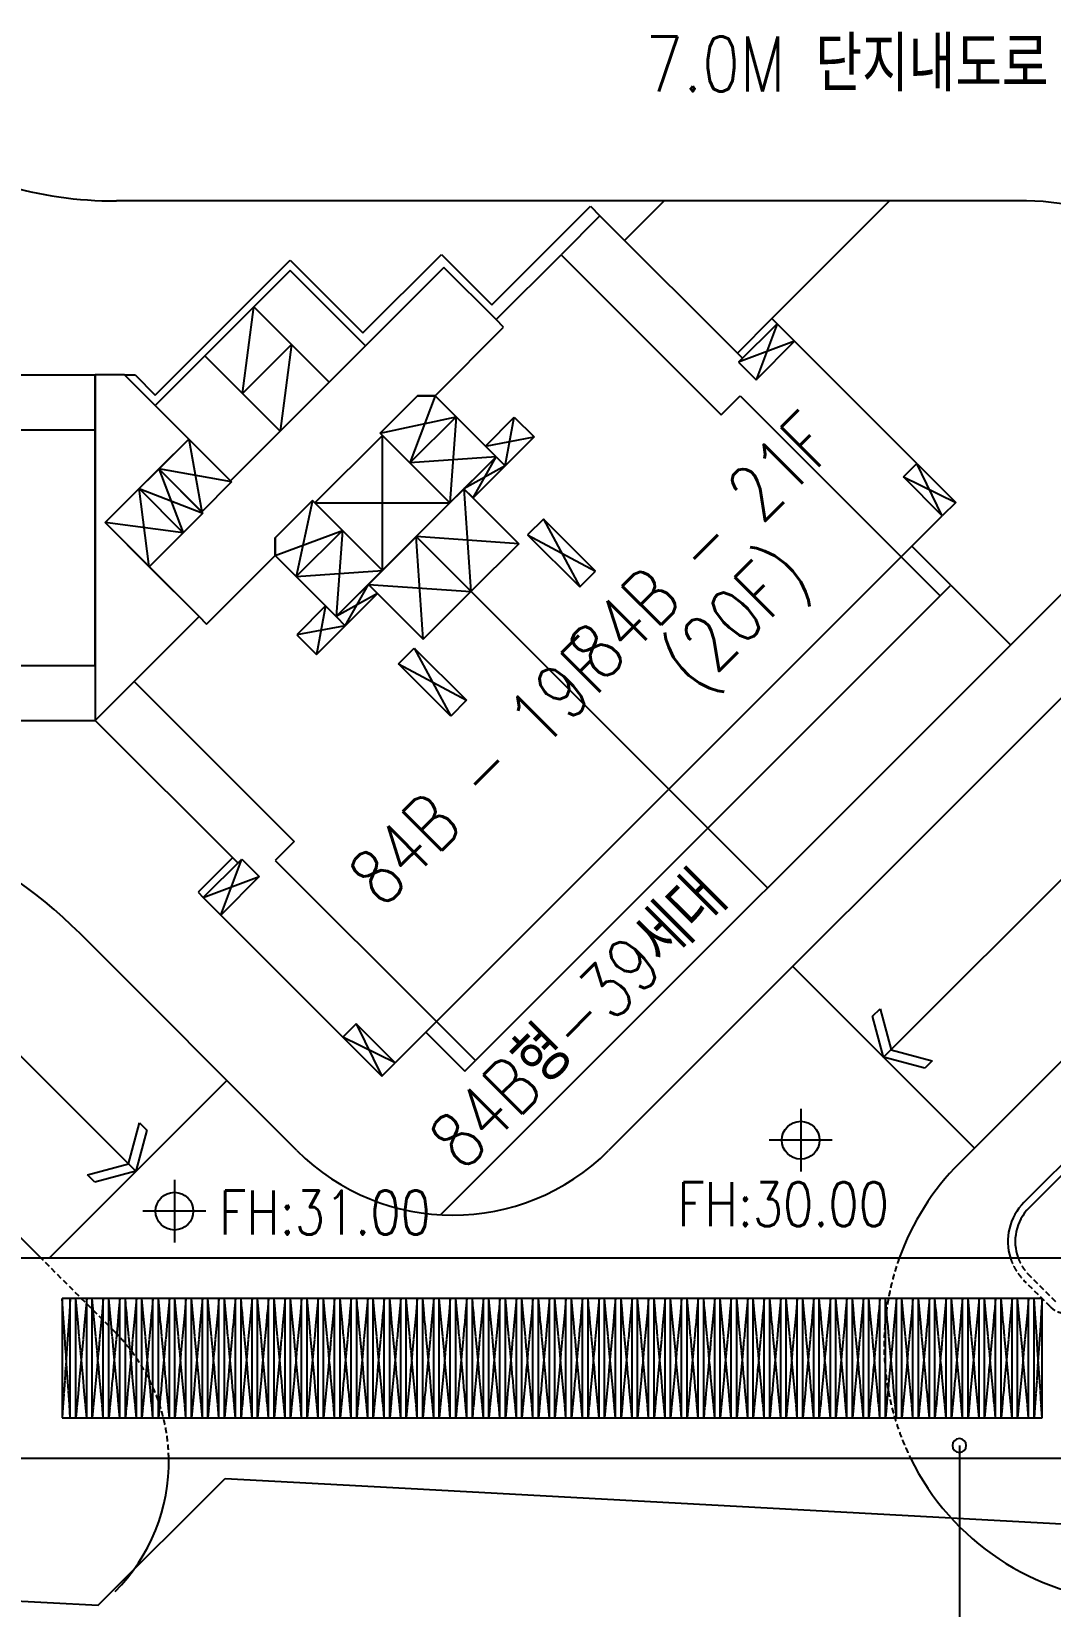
# Model space of a CAD drawing. Header units: millimetres. Extents: x 1145859089 to 1147511753, y -1047484727 to -1047247487.
# Drawn here: x 1146948393 to 1146976145, y -1047451056 to -1047408153 of the extents above; entities that cross this region are included whole.
import ezdxf
from ezdxf.xclip import XClip

# ---------------------------------------------------------------- set-up
doc = ezdxf.new("R2010")
doc.units = ezdxf.units.MM
doc.header["$LTSCALE"] = 100
doc.header["$MEASUREMENT"] = 0
doc.header["$XCLIPFRAME"] = 2
doc.linetypes.add('단지배치도$0$CENTER', pattern=[31, 30, -0.5, 0, -0.5])
doc.linetypes.add('단지배치도$0$HID', pattern=[2.3, 1.5, -0.8])
doc.layers.get('0').update_dxf_attribs({"linetype": 'CONTINUOUS'})
for name, color, linetype in [('XREF', 135, 'CONTINUOUS'), ('단지배치도$0$S240910', 33, 'CONTINUOUS'), ('단지배치도$0$W240910', 135, 'CONTINUOUS')]:
    doc.layers.add(name, color=color, linetype=linetype)
doc.styles.add('단지배치도$0$WS1', font='romans.shx', dxfattribs={"width": 0.8, "bigfont": 'whgtxt.shx'})

# ---------------------------------------------------------------- blocks, each defined once
blk = doc.blocks.new('단지배치도$0$zw$9902')
at = {"layer": '단지배치도$0$W240910'}
for p, q in [((74104, -40260, 0), (45683, -68681, 0)), ((45751, -41400, 0), (20965, -41400, 0)), ((31188, -44229, 0), (33875, -41542, 0)), ((33875, -41542, 0), (34136, -41804, 0)), ((34808, -42476, 0), (35884, -41400, 0)), ((42021, -41400, 0), (38817, -44604, 0)), ((34136, -41804, 0), (33075, -42865, 0)), ((38018, -45686, 0), (34136, -41804, 0)), ((27680, -44993, 0), (29816, -42857, 0)), ((29816, -42857, 0), (31188, -44229, 0)), ((31308, -44632, 0), (33075, -42865, 0)), ((33075, -42865, 0), (37435, -47224, 0)), ((22023, -46690, 0), (25700, -43013, 0)), ((25700, -43296, 0), (22023, -46973, 0)), ((25700, -43013, 0), (27680, -44993, 0)), ((27751, -45346, 0), (25700, -43296, 0)), ((29886, -43211, 0), (27751, -45346, 0)), ((31308, -44632, 0), (29886, -43211, 0)), ((24399, -46648, 0), (24710, -44286, 0)), ((24710, -44286, 0), (26761, -46336, 0)), ((38817, -44604, 0), (37877, -45544, 0)), ((38959, -44745, 0), (38817, -44604, 0)), ((29646, -46704, 0), (31513, -44837, 0)), ((29646, -46704, 0), (31513, -44837, 0)), ((31513, -44837, 0), (31308, -44632, 0)), ((31513, -44837, 0), (31308, -44632, 0)), ((38959, -44745, 0), (37912, -45792, 0)), ((38959, -44745, 0), (38389, -46269, 0)), ((39436, -45223, 0), (38959, -44745, 0)), ((27751, -45346, 0), (24074, -49023, 0)), ((24074, -49023, 0), (27751, -45346, 0)), ((25736, -45311, 0), (24399, -46648, 0)), ((25736, -45311, 0), (25425, -47673, 0)), ((39436, -45223, 0), (37912, -45792, 0)), ((38389, -46269, 0), (39436, -45223, 0)), ((42763, -48550, 0), (39436, -45223, 0)), ((23374, -45622, 0), (25425, -47673, 0)), ((37912, -45792, 0), (38389, -46269, 0)), ((18155, -46140, 0), (20390, -46140, 0)), ((21191, -46140, 0), (20390, -46140, 0)), ((20390, -46140, 0), (20390, -55550, 0)), ((20390, -47640, 0), (20390, -46140, 0)), ((22023, -46973, 0), (21191, -46140, 0)), ((21191, -46140, 0), (21473, -46140, 0)), ((21473, -46140, 0), (22023, -46690, 0)), ((29165, -46704, 0), (28147, -47722, 0)), ((28147, -47722, 0), (29165, -46704, 0)), ((29646, -46704, 0), (28960, -48536, 0)), ((29646, -46704, 0), (29165, -46704, 0)), ((29165, -46704, 0), (29646, -46704, 0)), ((31308, -48366, 0), (29646, -46704, 0)), ((31308, -48366, 0), (29646, -46704, 0)), ((37435, -47224, 0), (37951, -46708, 0)), ((37951, -46708, 0), (42339, -51095, 0)), ((65074, -46462, 0), (43925, -67611, 0)), ((22023, -46973, 0), (22936, -47885, 0)), ((22936, -47885, 0), (22023, -46973, 0)), ((51742, -47066, 0), (29793, -69015)), ((28147, -47722, 0), (30219, -47277, 0)), ((30219, -47277, 0), (28960, -48536, 0)), ((30219, -47277, 0), (30049, -49624, 0)), ((31018, -48076, 0), (31803, -47291, 0)), ((31555, -48613, 0), (31803, -47291, 0)), ((31803, -47291, 0), (32340, -47828, 0)), ((20390, -47640, 0), (16900, -47640, 0)), ((20390, -54050, 0), (20390, -47640, 0)), ((20659, -50162, 0), (22936, -47885, 0)), ((22936, -47885, 0), (22122, -48698, 0)), ((22936, -47885, 0), (24074, -49023, 0)), ((24102, -49052, 0), (22936, -47885, 0)), ((22936, -47885, 0), (23289, -49865, 0)), ((28211, -47786, 0), (26372, -49624, 0)), ((26372, -49624, 0), (28211, -47786, 0)), ((28147, -47722, 0), (28211, -47786, 0)), ((28211, -47786, 0), (28147, -47722, 0)), ((28211, -47786, 0), (30049, -49624, 0)), ((30049, -49624, 0), (28211, -47786, 0)), ((28211, -51463, 0), (28211, -47786, 0)), ((32340, -47828, 0), (30678, -49490, 0)), ((31018, -48076, 0), (32340, -47828, 0)), ((31308, -48366, 0), (28960, -48536, 0)), ((29130, -50544, 0), (31308, -48366, 0)), ((30049, -49624, 0), (31308, -48366, 0)), ((30678, -49490, 0), (31308, -48366, 0)), ((31308, -48366, 0), (31555, -48613, 0)), ((22122, -48698, 0), (21585, -49236, 0)), ((22122, -48698, 0), (23289, -49865, 0)), ((24102, -49052, 0), (22122, -48698, 0)), ((23324, -49900, 0), (22122, -48698, 0)), ((22122, -48698, 0), (22787, -50438, 0)), ((31555, -48613, 0), (30431, -49243, 0)), ((42399, -48914, 0), (42763, -48550, 0)), ((42763, -48550, 0), (43824, -49610, 0)), ((43459, -49974, 0), (42763, -48550, 0)), ((21585, -49236, 0), (20659, -50162, 0)), ((22787, -50438, 0), (21585, -49236, 0)), ((21585, -49236, 0), (22787, -50438, 0)), ((21861, -51364, 0), (21585, -49236, 0)), ((21585, -49236, 0), (23324, -49900, 0)), ((24102, -49052, 0), (23289, -49865, 0)), ((23289, -49865, 0), (24102, -49052, 0)), ((24074, -49023, 0), (24102, -49052, 0)), ((30431, -49243, 0), (31923, -50735, 0)), ((30431, -49243, 0), (30622, -52036, 0)), ((30678, -49490, 0), (30431, -49243, 0)), ((43459, -49974, 0), (42399, -48914, 0)), ((42399, -48914, 0), (43824, -49610, 0)), ((26308, -49561, 0), (25290, -50579, 0)), ((25290, -50579, 0), (26308, -49561, 0)), ((26308, -49561, 0), (25863, -51633, 0)), ((26372, -49624, 0), (26308, -49561, 0)), ((26308, -49561, 0), (26372, -49624, 0)), ((26372, -49624, 0), (28211, -51463, 0)), ((28211, -51463, 0), (26372, -49624, 0)), ((26372, -49624, 0), (30049, -49624, 0)), ((28211, -51463, 0), (30049, -49624, 0)), ((43824, -49610, 0), (43459, -49974, 0)), ((23218, -52722, 0), (20659, -50162, 0)), ((20659, -50162, 0), (21861, -51364, 0)), ((22787, -50438, 0), (20659, -50162, 0)), ((23324, -49900, 0), (21861, -51364, 0)), ((22787, -50438, 0), (23324, -49900, 0)), ((23289, -49865, 0), (23324, -49900, 0)), ((32595, -50063, 0), (32163, -50494, 0)), ((34016, -51484, 0), (32595, -50063, 0)), ((32595, -50063, 0), (33585, -51915, 0)), ((42339, -51095, 0), (43459, -49974, 0)), ((21861, -51364, 0), (22787, -50438, 0)), ((25290, -51060, 0), (27122, -50374, 0)), ((25290, -50579, 0), (25290, -51060, 0)), ((25290, -51060, 0), (25290, -50579, 0)), ((27122, -50374, 0), (25863, -51633, 0)), ((27122, -50374, 0), (26952, -52722, 0)), ((29130, -50544, 0), (26952, -52722, 0)), ((36010, -57424, 0), (29130, -50544, 0)), ((31923, -50735, 0), (29130, -50544, 0)), ((36010, -57424, 0), (29130, -50544, 0)), ((29321, -53337, 0), (29130, -50544, 0)), ((32163, -50494, 0), (33585, -51915, 0)), ((32163, -50494, 0), (34016, -51484, 0)), ((31923, -50735, 0), (30622, -52036, 0)), ((43689, -51866, 0), (42629, -50805, 0)), ((21861, -51364, 0), (23218, -52722, 0)), ((23423, -52927, 0), (25290, -51060, 0)), ((25290, -51060, 0), (23423, -52927, 0)), ((25290, -51060, 0), (26952, -52722, 0)), ((26952, -52722, 0), (25290, -51060, 0)), ((25863, -51633, 0), (28211, -51463, 0)), ((26952, -52722, 0), (28211, -51463, 0)), ((42339, -51095, 0), (36010, -57424, 0)), ((42339, -51095, 0), (43399, -52156, 0)), ((27199, -52969, 0), (27829, -51845, 0)), ((27829, -51845, 0), (29321, -53337, 0)), ((27829, -51845, 0), (30622, -52036, 0)), ((28076, -52092, 0), (27829, -51845, 0)), ((33585, -51915, 0), (34016, -51484, 0)), ((49994, -51643, 0), (34370, -67267)), ((43399, -52156, 0), (43689, -51866, 0)), ((43689, -51866, 0), (45316, -53492, 0)), ((26415, -53754, 0), (28076, -52092, 0)), ((28076, -52092, 0), (26952, -52722, 0)), ((29321, -53337, 0), (30622, -52036, 0)), ((37071, -58484, 0), (43399, -52156, 0)), ((20390, -55550, 0), (23218, -52722, 0)), ((23218, -52722, 0), (21451, -54489, 0)), ((23218, -52722, 0), (23423, -52927, 0)), ((23423, -52927, 0), (23218, -52722, 0)), ((26662, -52432, 0), (25877, -53217, 0)), ((26662, -52432, 0), (26415, -53754, 0)), ((26952, -52722, 0), (27199, -52969, 0)), ((27199, -52969, 0), (25877, -53217, 0)), ((25877, -53217, 0), (26415, -53754, 0)), ((28649, -54009, 0), (29080, -53577, 0)), ((29080, -53577, 0), (30502, -54998, 0)), ((29080, -53577, 0), (30070, -55430, 0)), ((5360, -54050, 0), (20390, -54050, 0)), ((20390, -54050, 0), (20390, -55550, 0)), ((30070, -55430, 0), (28649, -54009, 0)), ((28649, -54009, 0), (30502, -54998, 0)), ((52469, -54117, 0), (41862, -64724, 0)), ((20390, -55550, 0), (21451, -54489, 0)), ((21451, -54489, 0), (25810, -58849, 0)), ((30502, -54998, 0), (30070, -55430, 0)), ((5360, -55550, 0), (20390, -55550, 0)), ((24272, -59432, 0), (20390, -55550, 0)), ((29681, -63752, 0), (36010, -57424, 0)), ((36010, -57424, 0), (37071, -58484, 0)), ((37071, -58484, 0), (30742, -64813, 0)), ((38697, -60111, 0), (37071, -58484, 0)), ((25810, -58849, 0), (25294, -59365, 0)), ((24131, -59291, 0), (23190, -60231, 0)), ((23332, -60372, 0), (24378, -59326, 0)), ((23809, -60850, 0), (24378, -59326, 0)), ((24378, -59326, 0), (24855, -59803, 0)), ((25294, -59365, 0), (29681, -63752, 0)), ((23332, -60372, 0), (24855, -59803, 0)), ((24855, -59803, 0), (23809, -60850, 0)), ((23190, -60231, 0), (23332, -60372, 0)), ((23809, -60850, 0), (23332, -60372, 0)), ((27136, -64177, 0), (23809, -60850, 0)), ((25884, -67267, 0), (19975, -61357)), ((39387, -62249, 0), (44337, -67199, 0)), ((41562, -63606, 0), (41767, -63402, 0)), ((41767, -63402, 0), (42066, -64520, 0)), ((21499, -67831, 0), (17500, -63832)), ((27500, -63813, 0), (27136, -64177, 0)), ((28561, -64873, 0), (27500, -63813, 0)), ((27500, -63813, 0), (28196, -65237, 0)), ((29681, -63752, 0), (28561, -64873, 0)), ((29681, -63752, 0), (30742, -64813, 0)), ((41862, -64724, 0), (41562, -63606, 0)), ((27136, -64177, 0), (28196, -65237, 0)), ((28561, -64873, 0), (27136, -64177, 0)), ((29391, -64042, 0), (30452, -65103, 0)), ((42980, -65024, 0), (41862, -64724, 0)), ((42066, -64520, 0), (43184, -64819, 0)), ((28196, -65237, 0), (28561, -64873, 0)), ((30452, -65103, 0), (30742, -64813, 0)), ((43184, -64819, 0), (42980, -65024, 0)), ((23974, -65356, 0), (19131, -70199, 0)), ((18917, -70199), (15025, -66307)), ((39602, -66126, 0), (39602, -67841, 0)), ((21295, -67627, 0), (21594, -66509, 0)), ((21798, -66713, 0), (21499, -67831, 0)), ((21594, -66509, 0), (21798, -66713, 0)), ((40460, -66984, 0), (38745, -66984, 0)), ((20177, -67927, 0), (21295, -67627, 0)), ((20381, -68131, 0), (20177, -67927, 0)), ((21499, -67831, 0), (20381, -68131, 0)), ((22546, -68060), (22546, -69774)), ((23403, -68917), (21688, -68917)), ((47630, -70199), (11880, -70199)), ((19490, -71299), (19490, -74549)), ((46180, -71299), (19490, -71299)), ((19710, -74549), (19710, -71299)), ((19860, -74549), (19860, -71299)), ((20160, -74549), (20160, -71299)), ((20310, -74549), (20310, -71299)), ((20610, -74549), (20610, -71299)), ((20760, -74549), (20760, -71299)), ((21060, -74549), (21060, -71299)), ((21210, -74549), (21210, -71299)), ((21510, -74549), (21510, -71299)), ((21660, -74549), (21660, -71299)), ((21960, -74549), (21960, -71299)), ((22110, -74549), (22110, -71299)), ((22410, -74549), (22410, -71299)), ((22560, -74549), (22560, -71299)), ((22860, -74549), (22860, -71299)), ((23010, -74549), (23010, -71299)), ((23310, -74549), (23310, -71299)), ((23460, -74549), (23460, -71299)), ((23760, -74549), (23760, -71299)), ((23910, -74549), (23910, -71299)), ((24210, -74549), (24210, -71299)), ((24360, -74549), (24360, -71299)), ((24660, -74549), (24660, -71299)), ((24810, -74549), (24810, -71299)), ((25110, -74549), (25110, -71299)), ((25260, -74549), (25260, -71299)), ((25560, -74549), (25560, -71299)), ((25710, -74549), (25710, -71299)), ((26010, -74549), (26010, -71299)), ((26160, -74549), (26160, -71299)), ((26460, -74549), (26460, -71299)), ((26610, -74549), (26610, -71299)), ((26910, -74549), (26910, -71299)), ((27060, -74549), (27060, -71299)), ((27360, -74549), (27360, -71299)), ((27510, -74549), (27510, -71299)), ((27810, -74549), (27810, -71299)), ((27960, -74549), (27960, -71299)), ((28260, -74549), (28260, -71299)), ((28410, -74549), (28410, -71299)), ((28710, -74549), (28710, -71299)), ((28860, -74549), (28860, -71299)), ((29160, -74549), (29160, -71299)), ((29310, -74549), (29310, -71299)), ((29610, -74549), (29610, -71299)), ((29760, -74549), (29760, -71299)), ((30060, -74549), (30060, -71299)), ((30210, -74549), (30210, -71299)), ((30510, -74549), (30510, -71299)), ((30660, -74549), (30660, -71299)), ((30960, -74549), (30960, -71299)), ((31110, -74549), (31110, -71299)), ((31410, -74549), (31410, -71299)), ((31560, -74549), (31560, -71299)), ((31860, -74549), (31860, -71299)), ((32010, -74549), (32010, -71299)), ((32310, -74549), (32310, -71299)), ((32460, -74549), (32460, -71299)), ((32760, -74549), (32760, -71299)), ((32910, -74549), (32910, -71299)), ((33210, -74549), (33210, -71299)), ((33360, -74549), (33360, -71299)), ((33660, -74549), (33660, -71299)), ((33810, -74549), (33810, -71299)), ((34110, -74549), (34110, -71299)), ((34260, -74549), (34260, -71299)), ((34560, -74549), (34560, -71299)), ((34710, -74549), (34710, -71299)), ((35010, -74549), (35010, -71299)), ((35160, -74549), (35160, -71299)), ((35460, -74549), (35460, -71299)), ((35610, -74549), (35610, -71299)), ((35910, -74549), (35910, -71299)), ((36060, -74549), (36060, -71299)), ((36360, -74549), (36360, -71299)), ((36510, -74549), (36510, -71299)), ((36810, -74549), (36810, -71299)), ((36960, -74549), (36960, -71299)), ((37260, -74549), (37260, -71299)), ((37410, -74549), (37410, -71299)), ((37710, -74549), (37710, -71299)), ((37860, -74549), (37860, -71299)), ((38160, -74549), (38160, -71299)), ((38310, -74549), (38310, -71299)), ((38610, -74549), (38610, -71299)), ((38760, -74549), (38760, -71299)), ((39060, -74549), (39060, -71299)), ((39210, -74549), (39210, -71299)), ((39510, -74549), (39510, -71299)), ((39660, -74549), (39660, -71299)), ((39960, -74549), (39960, -71299)), ((40110, -74549), (40110, -71299)), ((40410, -74549), (40410, -71299)), ((40560, -74549), (40560, -71299)), ((40860, -74549), (40860, -71299)), ((41010, -74549), (41010, -71299)), ((41310, -74549), (41310, -71299)), ((41460, -74549), (41460, -71299)), ((41760, -74549), (41760, -71299)), ((41910, -74549), (41910, -71299)), ((42210, -74549), (42210, -71299)), ((42360, -74549), (42360, -71299)), ((42660, -74549), (42660, -71299)), ((42810, -74549), (42810, -71299)), ((43110, -74549), (43110, -71299)), ((43260, -74549), (43260, -71299)), ((43560, -74549), (43560, -71299)), ((43710, -74549), (43710, -71299)), ((44010, -74549), (44010, -71299)), ((44160, -74549), (44160, -71299)), ((44460, -74549), (44460, -71299)), ((44610, -74549), (44610, -71299)), ((44910, -74549), (44910, -71299)), ((45060, -74549), (45060, -71299)), ((45360, -74549), (45360, -71299)), ((45510, -74549), (45510, -71299)), ((45810, -74549), (45810, -71299)), ((45960, -74549), (45960, -71299)), ((46180, -74549), (46180, -71299)), ((19490, -74549), (46180, -74549)), ((43923, -75302), (43923, -90618)), ((11880, -75649), (47630, -75649)), ((20474, -79654), (23926, -76203)), ((23926, -76203), (28497, -76441)), ((28497, -76441), (51186, -77684)), ((11597, -79173), (20474, -79654))]:
    blk.add_line(p, q, dxfattribs=at)
at = {"layer": '단지배치도$0$W240910', "ltscale": 5}
for p, q in [((56499, -58148, 0), (45825, -68822, 0)), ((38697, -60111, 0), (37071, -58484, 0))]:
    blk.add_line(p, q, dxfattribs=at)
at = {"layer": '단지배치도$0$W240910', "linetype": '단지배치도$0$HID'}
for p, q in [((20929, -72211, 0), (18917, -70199)), ((46547, -71383), (45825, -70661)), ((46405, -71524), (45683, -70802))]:
    blk.add_line(p, q, dxfattribs=at)
at = {"layer": '단지배치도$0$W240910', "linetype": '단지배치도$0$CENTER', "ltscale": 0.12}
for p, q in [((19710, -74549), (19490, -71299)), ((19710, -71299), (19490, -74549)), ((20160, -74549), (19860, -71299)), ((20160, -71299), (19860, -74549)), ((20610, -74549), (20310, -71299)), ((20610, -71299), (20310, -74549)), ((21060, -74549), (20760, -71299)), ((21060, -71299), (20760, -74549)), ((21510, -74549), (21210, -71299)), ((21510, -71299), (21210, -74549)), ((21960, -74549), (21660, -71299)), ((21960, -71299), (21660, -74549)), ((22410, -74549), (22110, -71299)), ((22410, -71299), (22110, -74549)), ((22860, -74549), (22560, -71299)), ((22860, -71299), (22560, -74549)), ((23310, -74549), (23010, -71299)), ((23310, -71299), (23010, -74549)), ((23760, -74549), (23460, -71299)), ((23760, -71299), (23460, -74549)), ((24210, -74549), (23910, -71299)), ((24210, -71299), (23910, -74549)), ((24660, -74549), (24360, -71299)), ((24660, -71299), (24360, -74549)), ((25110, -74549), (24810, -71299)), ((25110, -71299), (24810, -74549)), ((25560, -74549), (25260, -71299)), ((25560, -71299), (25260, -74549)), ((26010, -74549), (25710, -71299)), ((26010, -71299), (25710, -74549)), ((26460, -74549), (26160, -71299)), ((26460, -71299), (26160, -74549)), ((26910, -74549), (26610, -71299)), ((26910, -71299), (26610, -74549)), ((27360, -74549), (27060, -71299)), ((27360, -71299), (27060, -74549)), ((27810, -74549), (27510, -71299)), ((27810, -71299), (27510, -74549)), ((28260, -74549), (27960, -71299)), ((28260, -71299), (27960, -74549)), ((28710, -74549), (28410, -71299)), ((28710, -71299), (28410, -74549)), ((29160, -74549), (28860, -71299)), ((29160, -71299), (28860, -74549)), ((29610, -74549), (29310, -71299)), ((29610, -71299), (29310, -74549)), ((30060, -74549), (29760, -71299)), ((30060, -71299), (29760, -74549)), ((30510, -74549), (30210, -71299)), ((30510, -71299), (30210, -74549)), ((30960, -74549), (30660, -71299)), ((30960, -71299), (30660, -74549)), ((31410, -74549), (31110, -71299)), ((31410, -71299), (31110, -74549)), ((31860, -74549), (31560, -71299)), ((31860, -71299), (31560, -74549)), ((32310, -74549), (32010, -71299)), ((32310, -71299), (32010, -74549)), ((32760, -74549), (32460, -71299)), ((32760, -71299), (32460, -74549)), ((33210, -74549), (32910, -71299)), ((33210, -71299), (32910, -74549)), ((33660, -74549), (33360, -71299)), ((33660, -71299), (33360, -74549)), ((34110, -74549), (33810, -71299)), ((34110, -71299), (33810, -74549)), ((34560, -74549), (34260, -71299)), ((34560, -71299), (34260, -74549)), ((35010, -74549), (34710, -71299)), ((35010, -71299), (34710, -74549)), ((35460, -74549), (35160, -71299)), ((35460, -71299), (35160, -74549)), ((35910, -74549), (35610, -71299)), ((35910, -71299), (35610, -74549)), ((36360, -74549), (36060, -71299)), ((36360, -71299), (36060, -74549)), ((36810, -74549), (36510, -71299)), ((36810, -71299), (36510, -74549)), ((37260, -74549), (36960, -71299)), ((37260, -71299), (36960, -74549)), ((37710, -74549), (37410, -71299)), ((37710, -71299), (37410, -74549)), ((38160, -74549), (37860, -71299)), ((38160, -71299), (37860, -74549)), ((38610, -74549), (38310, -71299)), ((38610, -71299), (38310, -74549)), ((39060, -74549), (38760, -71299)), ((39060, -71299), (38760, -74549)), ((39510, -74549), (39210, -71299)), ((39510, -71299), (39210, -74549)), ((39960, -74549), (39660, -71299)), ((39960, -71299), (39660, -74549)), ((40410, -74549), (40110, -71299)), ((40410, -71299), (40110, -74549)), ((40860, -74549), (40560, -71299)), ((40860, -71299), (40560, -74549)), ((41310, -74549), (41010, -71299)), ((41310, -71299), (41010, -74549)), ((41760, -74549), (41460, -71299)), ((41760, -71299), (41460, -74549)), ((42210, -74549), (41910, -71299)), ((42210, -71299), (41910, -74549)), ((42660, -74549), (42360, -71299)), ((42660, -71299), (42360, -74549)), ((43110, -74549), (42810, -71299)), ((43110, -71299), (42810, -74549)), ((43560, -74549), (43260, -71299)), ((43560, -71299), (43260, -74549)), ((44010, -74549), (43710, -71299)), ((44010, -71299), (43710, -74549)), ((44460, -74549), (44160, -71299)), ((44460, -71299), (44160, -74549)), ((44910, -74549), (44610, -71299)), ((44910, -71299), (44610, -74549)), ((45360, -74549), (45060, -71299)), ((45360, -71299), (45060, -74549)), ((45810, -74549), (45510, -71299)), ((45810, -71299), (45510, -74549)), ((46180, -74549), (45960, -71299)), ((46180, -71299), (45960, -74549))]:
    blk.add_line(p, q, dxfattribs=at)
at = {"layer": '단지배치도$0$W240910'}
for centre in [(39602, -66984, 0), (22546, -68917)]:
    blk.add_circle(centre, 514, dxfattribs=at)
for centre, radius, start, end in [((20965, -30400, 0), 11000, 237.3847, 270), ((45751, -47400, 0), 6000, 315, 90), ((10783, -70550), 13000, 45.0008, 90), ((30127, -63024, 0), 6000, 225.0008, 315), ((48875, -72560, 0), 7000, 135, 160.2873), ((46744, -69742, 0), 1500, 135, 197.7706), ((46744, -69742, 0), 1300, 135, 200.6196), ((43923, -75302), 188, 0, 180), ((43923, -75302), 188, 180, 0), ((17393, -75746, 0), 5000, 315.0008, 1.1091), ((48875, -72560, 0), 7000, 206.1848, 266.6096)]:
    blk.add_arc(centre, radius, start, end, dxfattribs=at)
at = {"layer": '단지배치도$0$W240910', "linetype": '단지배치도$0$HID'}
for centre, radius, start, end in [((48875, -72560, 0), 7000, 160.2873, 206.1848), ((46744, -69742, 0), 1500, 197.7706, 225), ((46744, -69742, 0), 1300, 200.6196, 225), ((46830, -71100, 0), 600, 225, 270), ((17393, -75746, 0), 5000, 1.1091, 45.0008)]:
    blk.add_arc(centre, radius, start, end, dxfattribs=at)
at = {"layer": '단지배치도$0$S240910', "style": '단지배치도$0$WS1', "width": 0.8}
for s, height, p in [('7.0M 단지내도로', 1500, (35376, -38416)), ('FH:30.00', 1200, (36244, -69329)), ('FH:31.00', 1200, (23768, -69555))]:
    blk.add_text(s, height=height, dxfattribs=at).set_placement(p)
for s, p in [('84B - 21F', (34202, -54550, 0)), ('(20F)', (36763, -54821, 0)), ('84B - 19F', (28225, -60694, 0)), ('84B형-39세대', (30423, -67862, 0))]:
    blk.add_text(s, height=1500, rotation=45, dxfattribs=at).set_placement(p)
blk = doc.blocks.new('단지배치도')
blk.add_blockref('단지배치도$0$zw$9902', (141034, 142437))

msp = doc.modelspace()

# ---------------------------------------------------------------- block references
at = {"layer": 'XREF'}
ref = msp.add_blockref('단지배치도', (1146788705.034274, -1047513806.462535), dxfattribs=at)
XClip(ref).set_block_clipping_path([(72982.4064819524, 34919.7593965298), (360382.4067475507, 255319.7593436697)])

doc.saveas('drawing.dxf')
